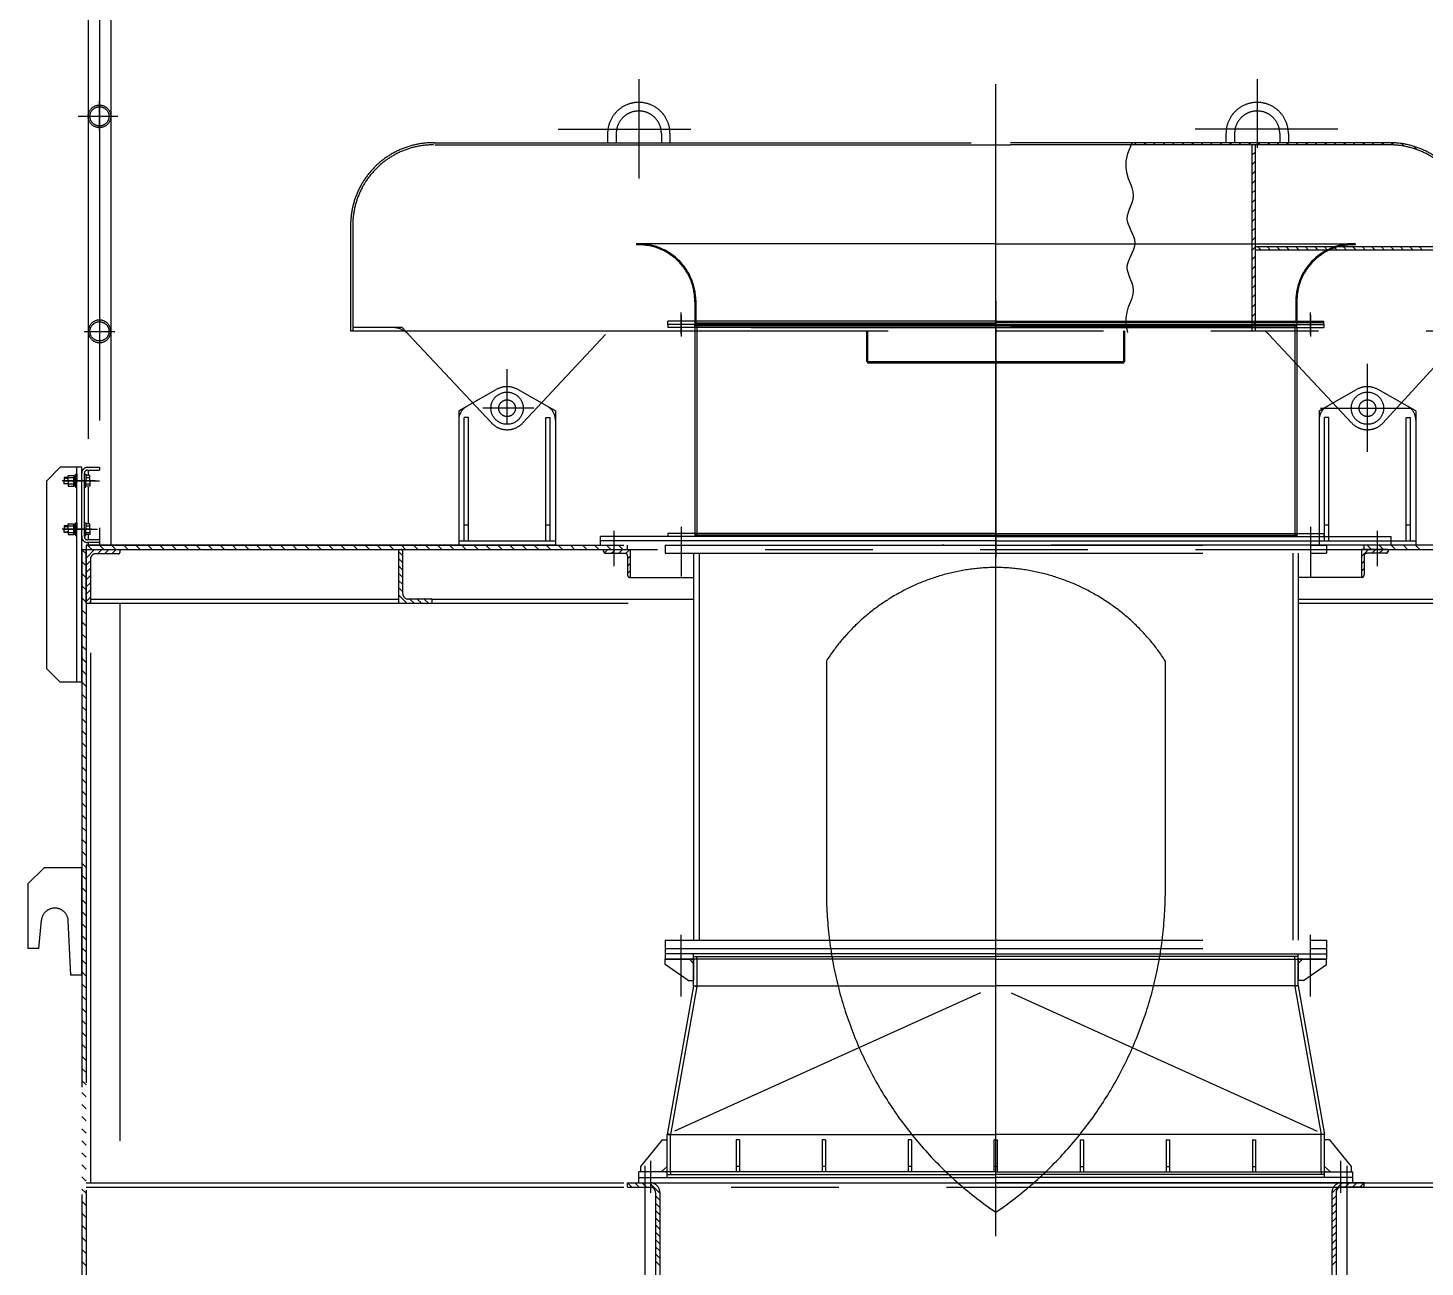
# Model space of a CAD drawing. Header units: millimetres. Extents: x 0 to 21000, y -574 to 14850.
# Drawn here: x 3056 to 5654, y 9260 to 11565 of the extents above; entities that cross this region are included whole.
import ezdxf

# ---------------------------------------------------------------- set-up
doc = ezdxf.new("R2010")
doc.units = ezdxf.units.MM
doc.header["$LTSCALE"] = 500
doc.linetypes.add('F', pattern=[0.75, 0.5, -0.25])
doc.linetypes.add('K', pattern=[2.5, 1.25, -0.25, 0.25, -0.25, 0.25, -0.25])
doc.layers.add('04', color=2, linetype='F')
doc.layers.add('07', color=6, linetype='K')

# ---------------------------------------------------------------- blocks, each defined once
blk = doc.blocks.new('H')
at = {"layer": '07', "color": 6, "linetype": 'K', "ltscale": 1.6}
for p, q in [((9977.5, 27497.7), (9977.5, 26265.5)), ((9956.5, 27463.5), (9956.5, 26410.5)), ((9998.5, 27463.5), (9998.5, 27063.5)), ((10980.5, 27132.8), (10980.5, 26947.9)), ((12130.5, 27132.8), (12130.5, 27005.1)), ((11644.5, 26352.8), (11644.5, 27123.6)), ((11644.5, 26352.8), (11644.5, 27123.6)), ((9977.5, 27037.9), (9977.5, 27091.7)), ((10011.4, 27063.5), (9937.7, 27063.5)), ((9998.5, 27063.5), (9998.5, 26663.5)), ((10830.5, 27039.5), (11077.3, 27039.5)), ((10922.5, 27031.5), (10922.5, 27014.5)), ((10938.5, 27031.5), (10938.5, 27014.5)), ((11022.5, 27031.5), (11022.5, 27014.5)), ((11038.5, 27031.5), (11038.5, 27014.5)), ((12280.5, 27039.5), (12015, 27039.5)), ((12072.5, 27031.5), (12072.5, 27014.5)), ((12088.5, 27031.5), (12088.5, 27014.5)), ((12172.5, 27031.5), (12172.5, 27014.5)), ((12188.5, 27031.5), (12188.5, 27014.5)), ((10598.5, 27014.5), (11671.5, 27014.5)), ((10601, 27010.5), (11197.7, 27010.5)), ((11197.7, 27010.5), (11644.5, 27010.5)), ((11644.5, 27010.5), (11671.5, 27010.5)), ((11897.7, 27014.5), (11671.5, 27014.5)), ((11896.1, 27010.5), (11671.5, 27010.5)), ((11889.8, 26994.5), (11897.7, 27014.5)), ((12376.5, 27010.5), (11896.1, 27010.5)), ((12387, 27014.5), (11897.7, 27014.5)), ((11906.3, 27010.5), (11902.3, 27014.5)), ((11924, 27010.5), (11920, 27014.5)), ((11941.7, 27010.5), (11937.7, 27014.5)), ((11959.4, 27010.5), (11955.4, 27014.5)), ((11977, 27010.5), (11973, 27014.5)), ((11994.7, 27010.5), (11990.7, 27014.5)), ((12012.4, 27010.5), (12008.4, 27014.5)), ((12030.1, 27010.5), (12026.1, 27014.5)), ((12047.7, 27010.5), (12043.7, 27014.5)), ((12065.4, 27010.5), (12061.4, 27014.5)), ((12083.1, 27010.5), (12079.1, 27014.5)), ((12100.8, 27010.5), (12096.8, 27014.5)), ((12118.5, 27010.5), (12114.5, 27014.5)), ((12120.5, 27008.7), (12122.4, 27010.5)), ((12120.5, 27010.5), (12120.5, 26664.5)), ((12120.5, 26991), (12126.5, 26997)), ((12126.5, 27010.5), (12126.5, 26664.5)), ((12136.1, 27010.5), (12132.1, 27014.5)), ((12153.8, 27010.5), (12149.8, 27014.5)), ((12171.5, 27010.5), (12167.5, 27014.5)), ((12189.2, 27010.5), (12185.2, 27014.5)), ((12206.8, 27010.5), (12202.8, 27014.5)), ((12224.5, 27010.5), (12220.5, 27014.5)), ((12242.2, 27010.5), (12238.2, 27014.5)), ((12259.9, 27010.5), (12255.9, 27014.5)), ((12277.6, 27010.5), (12273.6, 27014.5)), ((12295.2, 27010.5), (12291.2, 27014.5)), ((12312.9, 27010.5), (12308.9, 27014.5)), ((12330.6, 27010.5), (12326.6, 27014.5)), ((12348.3, 27010.5), (12344.3, 27014.5)), ((12365.9, 27010.5), (12361.9, 27014.5)), ((12383.8, 27010.4), (12379.6, 27014.5)), ((12403.8, 27008), (12398.9, 27012.9)), ((12428.2, 27001.3), (12421.8, 27007.7)), ((11886.7, 26967.8), (11886.9, 26980.3)), ((11886.9, 26980.3), (11889.8, 26994.5)), ((12120.5, 26973.3), (12126.5, 26979.3)), ((11888.4, 26956.8), (11886.7, 26967.8)), ((11891.2, 26947.1), (11888.4, 26956.8)), ((11894.6, 26938.3), (11891.2, 26947.1)), ((12120.5, 26955.6), (12126.5, 26961.6)), ((12120.5, 26937.9), (12126.5, 26943.9)), ((11897.7, 26930.4), (11894.6, 26938.3)), ((11899.8, 26923.1), (11897.7, 26930.4)), ((11900.3, 26916.1), (11899.8, 26923.1)), ((12120.5, 26920.3), (12126.5, 26926.3)), ((11644.5, 26617), (11644.5, 26904.6)), ((11893.2, 26890.9), (11895.7, 26896.9)), ((11895.7, 26896.9), (11897.9, 26903.1)), ((11897.9, 26903.1), (11899.6, 26909.4)), ((11899.6, 26909.4), (11900.3, 26916.1)), ((12120.5, 26902.6), (12126.5, 26908.6)), ((11888.8, 26873.6), (11889.4, 26879.3)), ((11889.4, 26867.9), (11888.8, 26873.6)), ((11889.4, 26879.3), (11891, 26885.1)), ((11891.1, 26862.2), (11889.4, 26867.9)), ((11891, 26885.1), (11893.2, 26890.9)), ((12120.5, 26884.9), (12126.5, 26890.9)), ((12120.5, 26867.2), (12126.5, 26873.2)), ((10444.5, 26864.5), (10444.5, 26664.5)), ((10448.5, 26864.5), (10448.5, 26664.5)), ((11893.4, 26856.5), (11891.1, 26862.2)), ((11896.1, 26850.8), (11893.4, 26856.5)), ((11898.8, 26845.1), (11896.1, 26850.8)), ((11901.1, 26839.4), (11898.8, 26845.1)), ((12120.5, 26849.6), (12126.5, 26855.6)), ((11644.5, 26826.5), (10976.5, 26826.5)), ((10976.5, 26826.5), (10976.5, 26824.5)), ((11644.5, 26826.5), (12312.5, 26826.5)), ((11898.8, 26810.9), (11901.1, 26816.6)), ((11902.8, 26833.7), (11901.1, 26839.4)), ((11901.1, 26816.6), (11902.8, 26822.3)), ((11903.4, 26828), (11902.8, 26833.7)), ((11902.8, 26822.3), (11903.4, 26828)), ((12120.5, 26831.9), (12126.5, 26837.9)), ((12120.5, 26814.2), (12126.5, 26820.2)), ((12526.5, 26820.5), (12126.5, 26820.5)), ((12526.5, 26814.5), (12126.5, 26814.5)), ((12137.7, 26814.5), (12131.7, 26820.5)), ((12155.4, 26814.5), (12149.4, 26820.5)), ((12173, 26814.5), (12167, 26820.5)), ((12190.7, 26814.5), (12184.7, 26820.5)), ((12208.4, 26814.5), (12202.4, 26820.5)), ((12226.1, 26814.5), (12220.1, 26820.5)), ((12243.7, 26814.5), (12237.7, 26820.5)), ((12261.4, 26814.5), (12255.4, 26820.5)), ((12279.1, 26814.5), (12273.1, 26820.5)), ((12296.8, 26814.5), (12290.8, 26820.5)), ((12314.5, 26814.5), (12308.5, 26820.5)), ((12312.5, 26826.5), (12312.5, 26824.5)), ((12332.1, 26814.5), (12326.1, 26820.5)), ((12349.8, 26814.5), (12343.8, 26820.5)), ((12367.5, 26814.5), (12361.5, 26820.5)), ((12385.2, 26814.5), (12379.2, 26820.5)), ((12402.8, 26814.5), (12396.8, 26820.5)), ((12420.5, 26814.5), (12414.5, 26820.5)), ((12438.2, 26814.5), (12432.2, 26820.5)), ((11888.8, 26782.3), (11889.4, 26788)), ((11889.4, 26788), (11891.1, 26793.7)), ((11891.1, 26793.7), (11893.4, 26799.4)), ((11893.4, 26799.4), (11896.1, 26805.1)), ((11896.1, 26805.1), (11898.8, 26810.9)), ((12120.5, 26796.5), (12126.5, 26802.5)), ((11889.4, 26776.6), (11888.8, 26782.3)), ((11891, 26770.9), (11889.4, 26776.6)), ((11893.2, 26765), (11891, 26770.9)), ((11895.7, 26759), (11893.2, 26765)), ((12120.5, 26778.8), (12126.5, 26784.8)), ((12120.5, 26761.2), (12126.5, 26767.2)), ((11897.9, 26752.9), (11895.7, 26759)), ((11899.6, 26746.5), (11897.9, 26752.9)), ((11900.3, 26739.8), (11899.6, 26746.5)), ((11899.8, 26732.9), (11900.3, 26739.8)), ((12120.5, 26743.5), (12126.5, 26749.5)), ((11084.5, 26721.3), (11084.5, 26682.5)), ((11086.5, 26721.3), (11086.5, 26682.5)), ((11644.5, 26719.8), (11644.5, 26243.9)), ((11891.2, 26708.9), (11894.6, 26717.6)), ((11894.6, 26717.6), (11897.7, 26725.5)), ((11897.7, 26725.5), (11899.8, 26732.9)), ((12120.5, 26725.8), (12126.5, 26731.8)), ((12120.5, 26708.1), (12126.5, 26714.1)), ((12202.5, 26721.3), (12202.5, 26682.5)), ((12204.5, 26721.3), (12204.5, 26682.5)), ((11059.5, 26658.4), (11059.5, 26698.3)), ((11059.5, 26693.9), (11059.5, 26654)), ((11886.7, 26688.1), (11888.4, 26699.1)), ((11886.9, 26675.6), (11886.7, 26688.1)), ((11888.4, 26699.1), (11891.2, 26708.9)), ((12120.5, 26690.5), (12126.5, 26696.5)), ((12229.5, 26658.4), (12229.5, 26698.3)), ((12229.5, 26693.9), (12229.5, 26654)), ((9949.2, 26663.5), (10006.1, 26663.5)), ((9998.5, 26663.5), (9998.5, 26265.5)), ((10444.5, 26664.5), (12526.5, 26664.5)), ((10523.1, 26670.5), (10448.5, 26670.5)), ((10540.5, 26670.5), (10523.1, 26670.5)), ((10540.5, 26670.5), (10552.3, 26657.9)), ((10552.3, 26657.9), (10706.5, 26493)), ((10918.6, 26657.9), (10764.7, 26493.2)), ((11034.5, 26676.5), (11034.5, 26682.5)), ((11644.5, 26682.5), (11034.5, 26682.5)), ((11644.5, 26676.5), (11034.5, 26676.5)), ((11034.5, 26676.5), (11034.5, 26670.5)), ((11644.5, 26676.5), (11034.5, 26676.5)), ((11644.5, 26670.5), (11034.5, 26670.5)), ((11084.5, 26682.5), (11084.5, 26676.5)), ((11084.5, 26679.5), (11644.5, 26679.5)), ((11084.5, 26670.5), (11084.5, 26676.5)), ((11644.5, 26673.5), (11084.5, 26673.5)), ((11084.5, 26670.5), (11084.5, 26287.5)), ((11086.5, 26682.5), (11086.5, 26679.5)), ((11088.5, 26670.5), (11088.5, 26673.5)), ((11088.5, 26670.5), (11088.5, 26287.5)), ((11189.5, 26670.5), (11671.5, 26670.5)), ((11404.5, 26606.5), (11404.5, 26664.5)), ((11406.5, 26606.5), (11406.5, 26664.5)), ((11644.5, 26682.5), (12254.5, 26682.5)), ((12254.5, 26679.5), (11644.5, 26679.5)), ((11644.5, 26676.5), (12254.5, 26676.5)), ((11644.5, 26676.5), (12254.5, 26676.5)), ((11644.5, 26673.5), (12204.5, 26673.5)), ((11644.5, 26670.5), (12254.5, 26670.5)), ((11886.9, 26670.5), (11671.5, 26670.5)), ((11882.5, 26606.5), (11882.5, 26664.5)), ((11884.5, 26606.5), (11884.5, 26664.5)), ((11889.8, 26661.5), (11886.9, 26675.6)), ((12120.5, 26670.5), (11886.9, 26670.5)), ((12120.5, 26672.8), (12126.5, 26678.8)), ((12152.3, 26657.9), (12306.2, 26493.2)), ((12200.5, 26670.5), (12200.5, 26673.5)), ((12200.5, 26670.5), (12200.5, 26287.5)), ((12202.5, 26682.5), (12202.5, 26679.5)), ((12204.5, 26682.5), (12204.5, 26676.5)), ((12204.5, 26670.5), (12204.5, 26676.5)), ((12204.5, 26670.5), (12204.5, 26287.5)), ((12254.5, 26676.5), (12254.5, 26682.5)), ((12254.5, 26676.5), (12254.5, 26670.5)), ((12521, 26664.5), (12364.3, 26492.8)), ((11884.5, 26606.5), (11404.5, 26606.5)), ((11406.5, 26604.5), (11406.5, 26606.5)), ((11882.5, 26604.5), (11882.5, 26606.5)), ((10735.5, 26492.7), (10735.5, 26593.4)), ((11882.5, 26604.5), (11406.5, 26604.5)), ((12335.5, 26439.2), (12335.5, 26603.1)), ((10660.7, 26524.2), (10715.4, 26555.1)), ((10810.2, 26524.2), (10755.6, 26555.1)), ((12260.7, 26524.2), (12315.4, 26555.1)), ((12410.2, 26524.2), (12355.6, 26555.1)), ((10645.5, 26515.5), (10660.7, 26524.2)), ((10645.5, 26515.5), (10645.5, 26498.1)), ((10655.5, 26273.5), (10655.5, 26503.5)), ((10663.5, 26503.5), (10655.5, 26503.5)), ((10663.5, 26273.5), (10663.5, 26503.5)), ((10785.5, 26520.5), (10690.5, 26520.5)), ((10807.5, 26503.5), (10815.5, 26503.5)), ((10807.5, 26273.5), (10807.5, 26503.5)), ((10825.5, 26515.5), (10810.2, 26524.2)), ((10815.5, 26273.5), (10815.5, 26503.5)), ((10825.5, 26515.5), (10825.5, 26499.4)), ((12245.5, 26515.5), (12260.7, 26524.2)), ((12245.5, 26515.5), (12245.5, 26498.1)), ((12248.1, 26520.5), (12415.9, 26520.5)), ((12255.5, 26273.5), (12255.5, 26503.5)), ((12263.5, 26503.5), (12255.5, 26503.5)), ((12263.5, 26273.5), (12263.5, 26503.5)), ((12407.5, 26503.5), (12415.5, 26503.5)), ((12407.5, 26273.5), (12407.5, 26503.5)), ((12425.5, 26515.5), (12410.2, 26524.2)), ((12415.5, 26273.5), (12415.5, 26503.5)), ((12425.5, 26515.5), (12425.5, 26499.4)), ((10645.5, 26498.1), (10645.5, 26265.5)), ((10706.5, 26493), (10706.7, 26492.8)), ((10825.5, 26499.4), (10825.5, 26265.5)), ((12245.5, 26498.1), (12245.5, 26265.5)), ((12425.5, 26499.4), (12425.5, 26265.5)), ((11644.5, 23380.1), (11644.5, 26435.5)), ((9904.5, 26410.5), (9879.5, 26385.5)), ((9944.5, 26410.5), (9904.5, 26410.5)), ((9935.5, 26010.5), (9935.5, 26410.5)), ((9944.5, 26010.5), (9944.5, 26410.5)), ((9944.5, 26281.5), (9944.5, 26399.5)), ((9949.5, 26281.5), (9949.5, 26399.5)), ((9955.5, 26410.5), (9977.5, 26410.5)), ((9955.5, 26405.5), (9977.5, 26405.5)), ((9956.5, 26405.5), (9956.5, 26397.2)), ((9977.5, 26410.5), (9977.5, 26405.5)), ((9879.5, 26035.5), (9879.5, 26385.5)), ((9962.5, 26385.5), (9908.4, 26385.5)), ((9910, 26385.5), (9953.8, 26385.5)), ((9911, 26385.5), (9977.5, 26385.5)), ((9919.1, 26391.5), (9912, 26391.5)), ((9912, 26391.5), (9912, 26385.5)), ((9912, 26390.3), (9919.1, 26390.3)), ((9912, 26379.5), (9912, 26385.5)), ((9912, 26380.7), (9919.1, 26380.7)), ((9919.1, 26379.5), (9912, 26379.5)), ((9918, 26385.5), (9930.9, 26385.5)), ((9919.1, 26385.5), (9919.1, 26395.6)), ((9919.1, 26395.6), (9929.9, 26395.6)), ((9919.1, 26391.5), (9929.9, 26391.5)), ((9919.1, 26385.5), (9919.1, 26375.5)), ((9919.1, 26379.5), (9929.9, 26379.5)), ((9919.1, 26375.5), (9929.9, 26375.5)), ((9927.8, 26385.5), (9935.1, 26385.5)), ((9929.9, 26395.6), (9929.9, 26385.5)), ((9929.9, 26394.7), (9933, 26394.7)), ((9929.9, 26385.5), (9929.9, 26394.7)), ((9929.9, 26385.5), (9929.9, 26376.3)), ((9929.9, 26375.5), (9929.9, 26385.5)), ((9929.9, 26376.3), (9933, 26376.3)), ((9930.9, 26385.5), (9937.3, 26385.5)), ((9933, 26397.5), (9935.5, 26397.5)), ((9933, 26385.5), (9933, 26397.5)), ((9933, 26394.7), (9933, 26385.5)), ((9933, 26385.5), (9933, 26373.5)), ((9933, 26376.3), (9933, 26385.5)), ((9933, 26373.5), (9935.5, 26373.5)), ((9935.5, 26397.5), (9935.5, 26385.5)), ((9935.5, 26373.5), (9935.5, 26385.5)), ((9947.4, 26385.5), (9953.8, 26385.5)), ((9949.5, 26397.5), (9952, 26397.5)), ((9949.5, 26385.5), (9949.5, 26397.5)), ((9949.5, 26385.5), (9949.5, 26373.5)), ((9949.5, 26373.5), (9952, 26373.5)), ((9970.4, 26385.5), (9949.9, 26385.5)), ((9952, 26397.5), (9952, 26385.5)), ((9952, 26395.6), (9952, 26385.5)), ((9959.5, 26395.6), (9952, 26395.6)), ((9952, 26391.5), (9959.5, 26391.5)), ((9952, 26373.5), (9952, 26385.5)), ((9952, 26375.5), (9952, 26385.5)), ((9952, 26379.5), (9959.5, 26379.5)), ((9959.5, 26375.5), (9952, 26375.5)), ((9956.5, 26373.9), (9956.5, 26305.6)), ((9959.5, 26385.5), (9959.5, 26395.6)), ((9959.5, 26385.5), (9959.5, 26375.5)), ((9962.5, 26295.5), (9908.4, 26295.5)), ((9910, 26295.5), (9953.8, 26295.5)), ((9911, 26295.5), (9973.7, 26295.5)), ((9919.1, 26301.5), (9912, 26301.5)), ((9912, 26301.5), (9912, 26295.5)), ((9912, 26300.3), (9919.1, 26300.3)), ((9912, 26289.5), (9912, 26295.5)), ((9918, 26295.5), (9930.9, 26295.5)), ((9919.1, 26295.5), (9919.1, 26305.6)), ((9919.1, 26305.6), (9929.9, 26305.6)), ((9919.1, 26301.5), (9929.9, 26301.5)), ((9919.1, 26295.5), (9919.1, 26285.5)), ((9927.8, 26295.5), (9935.1, 26295.5)), ((9929.9, 26305.6), (9929.9, 26295.5)), ((9929.9, 26304.7), (9933, 26304.7)), ((9929.9, 26295.5), (9929.9, 26304.7)), ((9929.9, 26295.5), (9929.9, 26286.3)), ((9929.9, 26285.5), (9929.9, 26295.5)), ((9930.9, 26295.5), (9937.3, 26295.5)), ((9933, 26307.5), (9935.5, 26307.5)), ((9933, 26295.5), (9933, 26307.5)), ((9933, 26304.7), (9933, 26295.5)), ((9933, 26295.5), (9933, 26283.5)), ((9933, 26286.3), (9933, 26295.5)), ((9935.5, 26307.5), (9935.5, 26295.5)), ((9935.5, 26283.5), (9935.5, 26295.5)), ((9947.4, 26295.5), (9953.8, 26295.5)), ((9949.5, 26307.5), (9952, 26307.5)), ((9949.5, 26295.5), (9949.5, 26307.5)), ((9949.5, 26295.5), (9949.5, 26283.5)), ((9952, 26307.5), (9952, 26295.5)), ((9952, 26305.6), (9952, 26295.5)), ((9959.5, 26305.6), (9952, 26305.6)), ((9952, 26301.5), (9959.5, 26301.5)), ((9952, 26283.5), (9952, 26295.5)), ((9952, 26285.5), (9952, 26295.5)), ((9959.5, 26295.5), (9959.5, 26305.6)), ((9959.5, 26295.5), (9959.5, 26285.5)), ((10655.5, 26303.5), (10663.5, 26303.5)), ((10807.5, 26303.5), (10815.5, 26303.5)), ((11059.5, 26299.7), (11059.5, 26259.8)), ((12229.5, 26299.7), (12229.5, 26259.8)), ((12255.5, 26303.5), (12263.5, 26303.5)), ((12407.5, 26303.5), (12415.5, 26303.5)), ((9912, 26290.7), (9919.1, 26290.7)), ((9919.1, 26289.5), (9912, 26289.5)), ((9919.1, 26289.5), (9929.9, 26289.5)), ((9919.1, 26285.5), (9929.9, 26285.5)), ((9929.9, 26286.3), (9933, 26286.3)), ((9933, 26283.5), (9935.5, 26283.5)), ((9949.5, 26283.5), (9952, 26283.5)), ((9952, 26289.5), (9959.5, 26289.5)), ((9959.5, 26285.5), (9952, 26285.5)), ((9977.5, 26275.5), (9955.5, 26275.5)), ((9977.5, 26270.5), (9955.5, 26270.5)), ((9956.5, 26285.5), (9956.5, 26275.5)), ((9956.5, 26270.5), (9956.5, 26265.5)), ((9977.5, 26275.5), (9977.5, 26270.5)), ((10645.5, 26273.5), (10825.5, 26273.5)), ((11644.5, 26281.5), (10909.5, 26281.5)), ((10909.5, 26265.5), (10909.5, 26281.5)), ((11644.5, 26273.5), (10909.5, 26273.5)), ((10934.5, 26226.8), (10934.5, 26292.3)), ((10934.5, 26226.8), (10934.5, 26292.3)), ((10934.5, 26226.8), (10934.5, 26292.3)), ((11644.5, 26287.5), (11034.5, 26287.5)), ((11034.5, 26287.5), (11034.5, 26281.5)), ((11644.5, 26281.5), (11034.5, 26281.5)), ((11059.5, 26285.1), (11059.5, 26207.6)), ((11084.5, 26287.5), (11084.5, 26281.5)), ((11644.5, 26284.5), (11084.5, 26284.5)), ((11088.5, 26287.5), (11088.5, 26284.5)), ((11644.5, 26287.5), (12254.5, 26287.5)), ((11644.5, 26284.5), (12204.5, 26284.5)), ((11644.5, 26281.5), (12254.5, 26281.5)), ((11644.5, 26281.5), (12379.5, 26281.5)), ((11644.5, 26273.5), (12379.5, 26273.5)), ((12200.5, 26287.5), (12200.5, 26284.5)), ((12204.5, 26287.5), (12204.5, 26281.5)), ((12229.5, 26285.1), (12229.5, 26207.6)), ((12245.5, 26273.5), (12425.5, 26273.5)), ((12254.5, 26287.5), (12254.5, 26281.5)), ((12354.5, 26226.8), (12354.5, 26292.3)), ((12354.5, 26226.8), (12354.5, 26292.3)), ((12354.5, 26226.8), (12354.5, 26292.3)), ((12379.5, 26265.5), (12379.5, 26281.5)), ((9944.5, 26257.5), (9944.5, 23983.5)), ((9944.5, 26257.5), (10015.5, 26257.5)), ((9952.5, 26249.7), (9944.6, 26257.5)), ((9952.5, 26265.5), (9952.5, 23983.5)), ((9952.5, 26265.5), (11544.5, 26265.5)), ((10729.1, 26265.5), (9952.5, 26265.5)), ((9952.5, 26157.5), (9952.5, 26257.5)), ((9952.5, 26255.3), (9954.7, 26257.5)), ((9952.5, 26241.8), (9968.2, 26257.5)), ((9963.2, 26257.5), (9955.2, 26265.5)), ((9956.5, 26265.5), (9998.5, 26265.5)), ((10012.8, 26249.5), (9970.5, 26249.5)), ((9973.7, 26249.5), (9981.7, 26257.5)), ((9985.6, 26257.5), (9977.6, 26265.5)), ((9987.1, 26249.5), (9995.1, 26257.5)), ((10008.1, 26257.5), (10000.1, 26265.5)), ((10000.6, 26249.5), (10008.6, 26257.5)), ((10015.5, 26257.5), (12684.5, 26257.5)), ((10015.5, 26257.5), (10015.5, 26252.2)), ((10030.5, 26257.5), (10022.5, 26265.5)), ((10053, 26257.5), (10045, 26265.5)), ((10075.4, 26257.5), (10067.4, 26265.5)), ((10097.9, 26257.5), (10089.9, 26265.5)), ((10120.3, 26257.5), (10112.3, 26265.5)), ((10142.8, 26257.5), (10134.8, 26265.5)), ((10165.2, 26257.5), (10157.2, 26265.5)), ((10187.7, 26257.5), (10179.7, 26265.5)), ((10210.1, 26257.5), (10202.1, 26265.5)), ((10232.6, 26257.5), (10224.6, 26265.5)), ((10255, 26257.5), (10247, 26265.5)), ((10277.5, 26257.5), (10269.5, 26265.5)), ((10299.9, 26257.5), (10291.9, 26265.5)), ((10322.4, 26257.5), (10314.4, 26265.5)), ((10344.8, 26257.5), (10336.8, 26265.5)), ((10367.3, 26257.5), (10359.3, 26265.5)), ((10389.7, 26257.5), (10381.7, 26265.5)), ((10412.2, 26257.5), (10404.2, 26265.5)), ((10434.6, 26257.5), (10426.6, 26265.5)), ((10457.1, 26257.5), (10449.1, 26265.5)), ((10479.5, 26257.5), (10471.5, 26265.5)), ((10502, 26257.5), (10494, 26265.5)), ((10524.4, 26257.5), (10516.4, 26265.5)), ((10533.5, 26257.5), (10538.8, 26257.5)), ((10533.5, 26257.5), (10533.5, 26157.5)), ((10533.5, 26254.1), (10541.5, 26246.1)), ((10546.9, 26257.5), (10538.9, 26265.5)), ((10541.5, 26175.5), (10541.5, 26254.9)), ((10569.3, 26257.5), (10561.3, 26265.5)), ((10591.8, 26257.5), (10583.8, 26265.5)), ((10614.2, 26257.5), (10606.2, 26265.5)), ((10636.7, 26257.5), (10628.7, 26265.5)), ((10825.5, 26265.5), (10645.5, 26265.5)), ((10659.1, 26257.5), (10651.1, 26265.5)), ((10681.6, 26257.5), (10673.6, 26265.5)), ((10704, 26257.5), (10696, 26265.5)), ((10726.5, 26257.5), (10718.5, 26265.5)), ((10748.9, 26257.5), (10740.9, 26265.5)), ((10771.4, 26257.5), (10763.4, 26265.5)), ((10793.8, 26257.5), (10785.8, 26265.5)), ((10816.3, 26257.5), (10808.3, 26265.5)), ((10838.7, 26257.5), (10830.7, 26265.5)), ((10861.2, 26257.5), (10853.2, 26265.5)), ((10883.6, 26257.5), (10875.6, 26265.5)), ((10906.1, 26257.5), (10898.1, 26265.5)), ((10914.5, 26255.5), (10914.5, 26255.5)), ((10914.9, 26257.5), (10964.5, 26257.5)), ((10916.9, 26251.3), (10923.1, 26257.5)), ((10919.5, 26250.5), (10954.5, 26250.5)), ((10928.5, 26257.5), (10920.5, 26265.5)), ((10929.6, 26250.5), (10934.5, 26255.4)), ((10934.5, 26255.4), (10936.6, 26257.5)), ((10951, 26257.5), (10943, 26265.5)), ((10943.1, 26250.5), (10950.1, 26257.5)), ((10956.2, 26250.2), (10963.6, 26257.5)), ((10959.5, 26257.5), (10959.5, 26265.5)), ((10959.5, 26245.5), (10959.5, 26210.5)), ((10959.5, 26240), (10964.5, 26245)), ((10964.5, 26257.5), (10964.5, 26205.5)), ((11029.5, 26265.5), (11029.5, 26250.5)), ((11029.5, 26265.5), (12259.5, 26265.5)), ((11029.5, 26250.5), (12259.5, 26250.5)), ((11082.5, 26250.5), (11082.5, 25530.5)), ((11092.5, 26250.5), (11092.5, 25530.5)), ((12747.5, 26265.5), (11544.5, 26265.5)), ((12196.5, 26250.5), (12196.5, 25530.5)), ((12206.5, 26250.5), (12206.5, 25530.5)), ((12425.5, 26265.5), (12245.5, 26265.5)), ((12259.5, 26265.5), (12259.5, 26250.5)), ((12259.5, 26265.5), (12259.5, 26250.5)), ((12324.5, 26244.5), (12337.5, 26257.5)), ((12374, 26257.5), (12324.5, 26257.5)), ((12324.5, 26257.5), (12324.5, 26205.5)), ((12329.5, 26257.5), (12329.5, 26265.5)), ((12329.5, 26245.5), (12329.5, 26210.5)), ((12369.5, 26250.5), (12334.5, 26250.5)), ((12342.9, 26257.5), (12334.9, 26265.5)), ((12344, 26250.5), (12351, 26257.5)), ((12365.4, 26257.5), (12357.4, 26265.5)), ((12357.5, 26250.5), (12364.5, 26257.5)), ((12371.3, 26250.9), (12374.1, 26253.7)), ((12374.5, 26255.5), (12374.5, 26255.5)), ((12387.8, 26257.5), (12379.8, 26265.5)), ((12410.3, 26257.5), (12402.3, 26265.5)), ((12432.7, 26257.5), (12424.7, 26265.5)), ((9952.5, 26227.2), (9944.5, 26235.2)), ((9952.5, 26228.3), (9960.5, 26236.3)), ((9952.5, 26214.9), (9960.5, 26222.9)), ((9960.5, 26239.5), (9960.5, 26157.5)), ((10533.5, 26240.6), (10541.5, 26232.6)), ((10533.5, 26227.1), (10541.5, 26219.1)), ((10959.5, 26226.5), (10964.5, 26231.5)), ((10959.5, 26213), (10964.5, 26218)), ((12324.5, 26231), (12329.5, 26236)), ((12324.5, 26217.5), (12329.5, 26222.5)), ((9952.5, 26204.8), (9944.5, 26212.8)), ((9952.5, 26182.3), (9944.5, 26190.3)), ((9952.5, 26201.4), (9960.5, 26209.4)), ((9952.5, 26187.9), (9960.5, 26195.9)), ((10533.5, 26213.7), (10541.5, 26205.7)), ((10533.5, 26200.2), (10541.5, 26192.2)), ((10964.5, 26205.5), (11082.5, 26205.5)), ((12324.5, 26205.5), (12206.5, 26205.5)), ((12326.3, 26205.9), (12329.1, 26208.7)), ((9952.5, 26159.9), (9944.5, 26167.9)), ((9952.5, 26174.5), (9960.5, 26182.5)), ((9952.5, 26161), (9960.5, 26169)), ((9960.5, 26165.5), (10533.5, 26165.5)), ((10533.5, 26186.7), (10541.5, 26178.7)), ((10533.5, 26173.3), (10549.2, 26157.5)), ((10593.8, 26165.5), (10551.5, 26165.5)), ((10554.7, 26165.5), (10562.7, 26157.5)), ((10568.1, 26165.5), (10576.1, 26157.5)), ((10581.6, 26165.5), (10589.6, 26157.5)), ((10596.5, 26165.5), (11082.5, 26165.5)), ((12206.5, 26165.5), (12739.5, 26165.5)), ((9952.5, 26137.4), (9944.5, 26145.4)), ((9952.5, 26157.5), (9957.8, 26157.5)), ((9960.5, 26157.5), (11082.5, 26157.5)), ((10015.5, 26157.5), (10015.5, 25079.5)), ((10533.5, 26159.8), (10535.7, 26157.5)), ((10533.5, 26157.5), (10596.5, 26157.5)), ((10596.5, 26157.5), (10596.5, 26162.9)), ((12206.5, 26157.5), (12739.5, 26157.5)), ((9952.5, 26115), (9944.5, 26123)), ((9952.5, 26092.5), (9944.5, 26100.5)), ((9952.5, 26070.1), (9944.5, 26078.1)), ((9960.5, 26065.5), (9960.5, 25079.5)), ((9904.5, 26010.5), (9879.5, 26035.5)), ((9952.5, 26047.6), (9944.5, 26055.6)), ((11329.5, 26050.5), (11329.5, 25612.4)), ((11959.5, 26050.5), (11959.5, 25612.4)), ((9944.5, 26010.5), (9904.5, 26010.5)), ((9952.5, 26025.2), (9944.5, 26033.2)), ((9952.5, 26002.7), (9944.5, 26010.7)), ((9952.5, 25980.2), (9944.5, 25988.2)), ((9952.5, 25957.8), (9944.5, 25965.8)), ((9952.5, 25935.3), (9944.5, 25943.3)), ((9952.5, 25912.9), (9944.5, 25920.9)), ((9952.5, 25890.4), (9944.5, 25898.4)), ((9952.5, 25868), (9944.5, 25876)), ((9952.5, 25845.5), (9944.5, 25853.5)), ((9952.5, 25823.1), (9944.5, 25831.1)), ((9952.5, 25800.6), (9944.5, 25808.6)), ((9952.5, 25778.2), (9944.5, 25786.2)), ((9952.5, 25755.7), (9944.5, 25763.7)), ((9952.5, 25733.3), (9944.5, 25741.3)), ((9952.5, 25710.8), (9944.5, 25718.8)), ((9952.5, 25688.4), (9944.5, 25696.4)), ((9952.5, 25665.9), (9944.5, 25673.9)), ((9874.5, 25665.5), (9844.5, 25635.5)), ((9944.5, 25665.5), (9874.5, 25665.5)), ((9944.5, 25465.5), (9944.5, 25665.5)), ((9952.5, 25643.5), (9944.5, 25651.5)), ((9844.5, 25635.5), (9844.5, 25515.5)), ((9952.5, 25621), (9944.5, 25629)), ((9952.5, 25598.6), (9944.5, 25606.6)), ((9864.5, 25515.5), (9869.6, 25568)), ((9924.5, 25465.5), (9919.4, 25566.8)), ((9952.5, 25576.1), (9944.5, 25584.1)), ((11644.5, 25041.8), (11644.5, 25587.2)), ((11644.5, 25041.8), (11644.5, 25587.2)), ((11644.5, 25041.8), (11644.5, 25587.2)), ((11644.5, 25041.8), (11644.5, 25587.2)), ((9952.5, 25553.7), (9944.5, 25561.7)), ((9864.5, 25515.5), (9844.5, 25515.5)), ((9952.5, 25531.2), (9944.5, 25539.2)), ((9952.5, 25508.8), (9944.5, 25516.8)), ((11029.5, 25530.5), (12259.5, 25530.5)), ((11029.5, 25530.5), (11029.5, 25515.5)), ((11029.5, 25515.5), (12259.5, 25515.5)), ((11029.5, 25515.5), (11029.5, 25495.5)), ((11059.5, 25426.1), (11059.5, 25540.4)), ((12229.5, 25426.1), (12229.5, 25540.4)), ((12259.5, 25530.5), (12259.5, 25515.5)), ((12259.5, 25515.5), (12259.5, 25495.5)), ((9952.5, 25486.3), (9944.5, 25494.3)), ((11644.5, 25505.5), (11029.5, 25505.5)), ((11029.5, 25495.5), (11082.5, 25495.5)), ((11644.5, 25495.5), (11029.5, 25495.5)), ((11029.5, 25485.5), (11029.5, 25495.5)), ((11082.5, 25487.5), (11074.5, 25495.5)), ((11082.5, 25495.5), (11082.5, 25505.5)), ((11082.5, 25500.5), (11644.5, 25500.5)), ((11082.5, 25445.5), (11082.5, 25495.5)), ((11082.5, 25495.5), (11082.5, 25456.4)), ((11088.5, 25495.5), (11088.5, 25500.5)), ((11088.5, 25495.5), (11088.5, 25445.5)), ((11644.5, 25505.5), (12259.5, 25505.5)), ((12206.5, 25500.5), (11644.5, 25500.5)), ((11644.5, 25495.5), (12259.5, 25495.5)), ((12200.5, 25495.5), (12200.5, 25500.5)), ((12200.5, 25495.5), (12200.5, 25445.5)), ((12206.5, 25495.5), (12206.5, 25505.5)), ((12206.5, 25487.5), (12214.5, 25495.5)), ((12259.5, 25495.5), (12206.5, 25495.5)), ((12206.5, 25445.5), (12206.5, 25495.5)), ((12206.5, 25495.5), (12206.5, 25456.4)), ((12259.5, 25485.5), (12259.5, 25495.5)), ((9944.5, 25465.5), (9924.5, 25465.5)), ((9952.5, 25463.9), (9944.5, 25471.9)), ((11072.5, 25455.5), (11029.5, 25485.5)), ((12216.5, 25455.5), (12259.5, 25485.5)), ((9952.5, 25441.4), (9944.5, 25449.4)), ((11082.5, 25445.5), (11033.5, 25169.5)), ((11088.4, 25444.5), (11039.5, 25169)), ((11072.5, 25455.5), (11082.5, 25455.5)), ((11082.5, 25445.5), (11644.5, 25445.5)), ((11082.5, 25445.5), (11088.4, 25444.5)), ((12206.5, 25445.5), (11644.5, 25445.5)), ((12206.5, 25445.5), (12200.6, 25444.5)), ((12200.6, 25444.5), (12249.5, 25169)), ((12216.5, 25455.5), (12206.5, 25455.5)), ((12206.5, 25445.5), (12255.5, 25169.5)), ((9952.5, 25419), (9944.5, 25427)), ((11615.9, 25432.6), (11046.6, 25175.5)), ((11673, 25432.6), (12242.3, 25175.5)), ((9952.5, 25396.5), (9944.5, 25404.5)), ((9952.5, 25374.1), (9944.5, 25382.1)), ((9952.5, 25351.6), (9944.5, 25359.6)), ((9952.5, 25329.2), (9944.5, 25337.2)), ((9952.5, 25306.7), (9944.5, 25314.7)), ((9952.5, 25284.3), (9944.5, 25292.3)), ((9952.5, 25261.8), (9944.5, 25269.8)), ((9952.5, 25239.4), (9944.5, 25247.4)), ((9952.5, 25216.9), (9944.5, 25224.9)), ((9952.5, 25194.5), (9944.5, 25202.5)), ((9952.5, 25172), (9944.5, 25180)), ((9952.5, 25149.6), (9944.5, 25157.6)), ((11024.2, 25159.5), (10983.5, 25109.5)), ((11024.2, 25159.5), (11033.5, 25159.5)), ((11033.5, 25099.5), (11033.5, 25169.5)), ((11033.5, 25169.5), (11644.5, 25169.5)), ((11039.6, 25169.5), (11033.7, 25170.6)), ((11039.5, 25099.5), (11039.5, 25169)), ((11161.5, 25159.5), (11161.5, 25099.5)), ((11167.5, 25159.5), (11161.5, 25159.5)), ((11167.5, 25159.5), (11167.5, 25099.5)), ((11321.5, 25159.5), (11321.5, 25099.5)), ((11327.5, 25159.5), (11321.5, 25159.5)), ((11327.5, 25159.5), (11327.5, 25099.5)), ((11481.5, 25159.5), (11481.5, 25099.5)), ((11487.5, 25159.5), (11481.5, 25159.5)), ((11487.5, 25159.5), (11487.5, 25099.5)), ((11644.5, 25159.5), (11641.5, 25159.5)), ((11641.5, 25099.5), (11641.5, 25159.5)), ((12255.5, 25169.5), (11644.5, 25169.5)), ((11644.5, 25159.5), (11647.5, 25159.5)), ((11647.5, 25099.5), (11647.5, 25159.5)), ((11801.5, 25159.5), (11801.5, 25099.5)), ((11801.5, 25159.5), (11807.5, 25159.5)), ((11807.5, 25159.5), (11807.5, 25099.5)), ((11961.5, 25159.5), (11961.5, 25099.5)), ((11961.5, 25159.5), (11967.5, 25159.5)), ((11967.5, 25159.5), (11967.5, 25099.5)), ((12121.5, 25159.5), (12121.5, 25099.5)), ((12121.5, 25159.5), (12127.5, 25159.5)), ((12127.5, 25159.5), (12127.5, 25099.5)), ((12249.4, 25169.5), (12255.3, 25170.6)), ((12249.5, 25099.5), (12249.5, 25169)), ((12255.5, 25099.5), (12255.5, 25169.5)), ((12264.7, 25159.5), (12255.5, 25159.5)), ((12264.7, 25159.5), (12305.5, 25109.5)), ((9952.5, 25127.1), (9944.5, 25135.1)), ((9952.5, 25104.7), (9944.5, 25112.7)), ((11644.5, 25099.5), (10980.5, 25099.5)), ((10980.5, 25079.5), (10980.5, 25099.5)), ((10983.5, 25109.5), (10983.5, 25099.5)), ((10992, 25111.2), (10992, 24825.3)), ((11003, 25060.4), (11003, 25120.3)), ((11021.9, 25099.5), (11033.5, 25109.6)), ((11033.5, 25089.5), (11033.5, 25099.5)), ((11039.5, 25099.5), (11039.5, 25094.5)), ((11167.5, 25109.5), (11161.5, 25109.5)), ((11327.5, 25109.5), (11321.5, 25109.5)), ((11487.5, 25109.5), (11481.5, 25109.5)), ((11644.5, 25109.5), (11641.5, 25109.5)), ((11644.5, 25109.5), (11647.5, 25109.5)), ((11644.5, 25099.5), (12308.5, 25099.5)), ((11801.5, 25109.5), (11807.5, 25109.5)), ((11961.5, 25109.5), (11967.5, 25109.5)), ((12121.5, 25109.5), (12127.5, 25109.5)), ((12249.5, 25099.5), (12249.5, 25094.5)), ((12267.1, 25099.5), (12255.5, 25109.6)), ((12255.5, 25089.5), (12255.5, 25099.5)), ((12286, 25060.4), (12286, 25120.3)), ((12297, 25111.2), (12297, 24825.3)), ((12305.5, 25109.5), (12305.5, 25099.5)), ((12308.5, 25079.5), (12308.5, 25099.5)), ((9952.5, 25082.2), (9944.5, 25090.2)), ((9952.5, 25079.5), (11544.5, 25079.5)), ((10959.5, 25079.5), (11001.5, 25079.5)), ((10959.5, 25071.5), (10959.5, 25079.5)), ((10959.7, 25079.5), (10967.7, 25071.5)), ((10973.2, 25079.5), (10981.2, 25071.5)), ((10980.5, 25089.5), (11644.5, 25089.5)), ((10980.5, 25089.5), (11644.5, 25089.5)), ((10980.5, 25079.5), (11644.5, 25079.5)), ((10986.7, 25079.5), (10994.7, 25071.5)), ((11000.2, 25079.5), (11019.5, 25060.2)), ((11033.5, 25094.5), (11644.5, 25094.5)), ((11544.5, 25079.5), (12747.5, 25079.5)), ((12255.5, 25094.5), (11644.5, 25094.5)), ((12308.5, 25089.5), (11644.5, 25089.5)), ((12308.5, 25089.5), (11644.5, 25089.5)), ((12308.5, 25079.5), (11644.5, 25079.5)), ((12288.8, 25079.5), (12269.5, 25060.2)), ((12329.5, 25079.5), (12287.5, 25079.5)), ((12302.3, 25079.5), (12294.3, 25071.5)), ((12315.7, 25079.5), (12307.7, 25071.5)), ((12329.2, 25079.5), (12321.2, 25071.5)), ((12329.5, 25071.5), (12329.5, 25079.5)), ((9952.5, 25059.8), (9944.5, 25067.8)), ((9952.5, 25071.5), (11644.5, 25071.5)), ((10959.5, 25071.5), (11001.5, 25071.5)), ((11011.5, 25061.5), (11011.5, 24897.5)), ((11011.5, 25054.8), (11019.5, 25046.8)), ((11019.5, 25061.5), (11019.5, 24897.5)), ((11644.5, 25071.5), (12747.5, 25071.5)), ((12269.5, 25061.5), (12269.5, 24897.5)), ((12277.5, 25054.8), (12269.5, 25046.8)), ((12277.5, 25061.5), (12277.5, 24897.5)), ((12329.5, 25071.5), (12287.5, 25071.5)), ((9952.5, 25037.3), (9944.5, 25045.3)), ((9952.5, 25014.9), (9944.5, 25022.9)), ((11011.5, 25041.3), (11019.5, 25033.3)), ((11011.5, 25027.8), (11019.5, 25019.8)), ((12277.5, 25041.3), (12269.5, 25033.3)), ((12277.5, 25027.8), (12269.5, 25019.8)), ((9952.5, 24992.4), (9944.5, 25000.4)), ((11011.5, 25014.3), (11019.5, 25006.3)), ((11011.5, 25000.9), (11019.5, 24992.9)), ((12277.5, 25014.3), (12269.5, 25006.3)), ((12277.5, 25000.9), (12269.5, 24992.9)), ((9952.5, 24970), (9944.5, 24978)), ((11011.5, 24987.4), (11019.5, 24979.4)), ((11011.5, 24973.9), (11019.5, 24965.9)), ((12277.5, 24987.4), (12269.5, 24979.4)), ((12277.5, 24973.9), (12269.5, 24965.9)), ((9952.5, 24947.5), (9944.5, 24955.5)), ((11011.5, 24960.5), (11019.5, 24952.5)), ((11011.5, 24947), (11019.5, 24939)), ((12277.5, 24960.5), (12269.5, 24952.5)), ((12277.5, 24947), (12269.5, 24939)), ((9952.5, 24925.1), (9944.5, 24933.1)), ((11011.5, 24933.5), (11019.5, 24925.5)), ((12277.5, 24933.5), (12269.5, 24925.5))]:
    blk.add_line(p, q, dxfattribs=at)
for centre, radius in [((9977.5, 27063.5), 21), ((9977.5, 27063.5), 17.8), ((9977.5, 26663.5), 17.8), ((10735.5, 26520.5), 30), ((10735.5, 26520.5), 15.5), ((10735.5, 26520.5), 15.5), ((12335.5, 26520.5), 30), ((12335.5, 26520.5), 15.5)]:
    blk.add_circle(centre, radius, dxfattribs=at)
for centre, radius, start, end in [((10980.5, 27031.5), 58, 0, 180), ((10980.5, 27031.5), 42, 0, 180), ((12130.5, 27031.5), 58, 0, 180), ((12130.5, 27031.5), 42, 0, 180), ((10598.5, 26860.5), 154, 90, 180), ((10598.5, 26860.5), 150, 90, 180), ((12376.5, 26860.5), 154, 0, 90), ((12376.5, 26860.5), 150, 0, 90), ((10979.8, 26719.9), 106.7, 359.2429, 91.7937), ((10979.8, 26719.9), 104.7, 359.2429, 91.828), ((12309.1, 26719.9), 106.7, 88.2063, 180.7571), ((12309.1, 26719.9), 104.7, 88.172, 180.7571), ((9977.5, 26663.5), 21, 90, 270), ((9977.5, 26663.5), 21, 270, 90), ((10523.1, 26630.5), 40, 58.2117, 90), ((10523.1, 26630.5), 40, 43.0742, 58.2117), ((12123.1, 26630.5), 40, 43.0742, 58.2117), ((10735.5, 26520.5), 40, 59.8611, 120.1389), ((12335.5, 26520.5), 40, 59.8611, 120.1389), ((10675.5, 26498.1), 30, 119.5222, 180), ((10795.5, 26498.1), 30, 0, 60.4778), ((12275.5, 26498.1), 30, 119.5222, 180), ((12395.5, 26498.1), 30, 0, 60.4778), ((10735.5, 26520.5), 40, 223.9232, 316.9258), ((12335.5, 26520.5), 40, 223.0742, 316.0768), ((9955.5, 26399.5), 11, 90, 180), ((9955.5, 26399.5), 6, 90, 180), ((9955.5, 26281.5), 11, 180, 270), ((9955.5, 26281.5), 6, 180, 270), ((9970.5, 26239.5), 10, 90, 180), ((10012.8, 26252.2), 2.64, 270.0105, 0), ((10538.8, 26254.9), 2.64, 359.954, 90), ((10919.5, 26255.5), 5, 156.4218, 270), ((10954.5, 26245.5), 5, 0, 90), ((12334.5, 26245.5), 5, 90, 180), ((12369.5, 26255.5), 5, 270, 23.5782), ((11648.8, 25844), 380.3, 90.6529, 147.1115), ((11640.1, 25844), 380.3, 32.8885, 89.3471), ((10964.5, 26210.5), 5, 180, 270), ((12324.5, 26210.5), 5, 270, 0), ((10551.5, 26175.5), 10, 180, 270), ((10593.8, 26162.9), 2.64, 0, 89.9895), ((9957.8, 26160.2), 2.64, 270, 0.046), ((12051.4, 25620.9), 722, 180.6757, 235.6912), ((11237.5, 25620.9), 722, 304.3088, 359.3243), ((9894.5, 25565.5), 25, 2.8448, 174.4243), ((11001.5, 25061.5), 18, 0, 90), ((12287.5, 25061.5), 18, 90, 180), ((11001.5, 25061.5), 10, 0, 90), ((12287.5, 25061.5), 10, 90, 180)]:
    blk.add_arc(centre, radius, start, end, dxfattribs=at)
for p in [(10601, 27014.5), (11030.5, 25099.5), (11030.5, 25099.5), (12258.5, 25099.5), (12258.5, 25099.5)]:
    blk.add_point(p, dxfattribs=at)

msp = doc.modelspace()

# ---------------------------------------------------------------- block references
at = {"layer": '04', "ltscale": 2}
msp.add_blockref('H', (-6788.729, -15662.601), dxfattribs=at)

doc.saveas('drawing.dxf')
